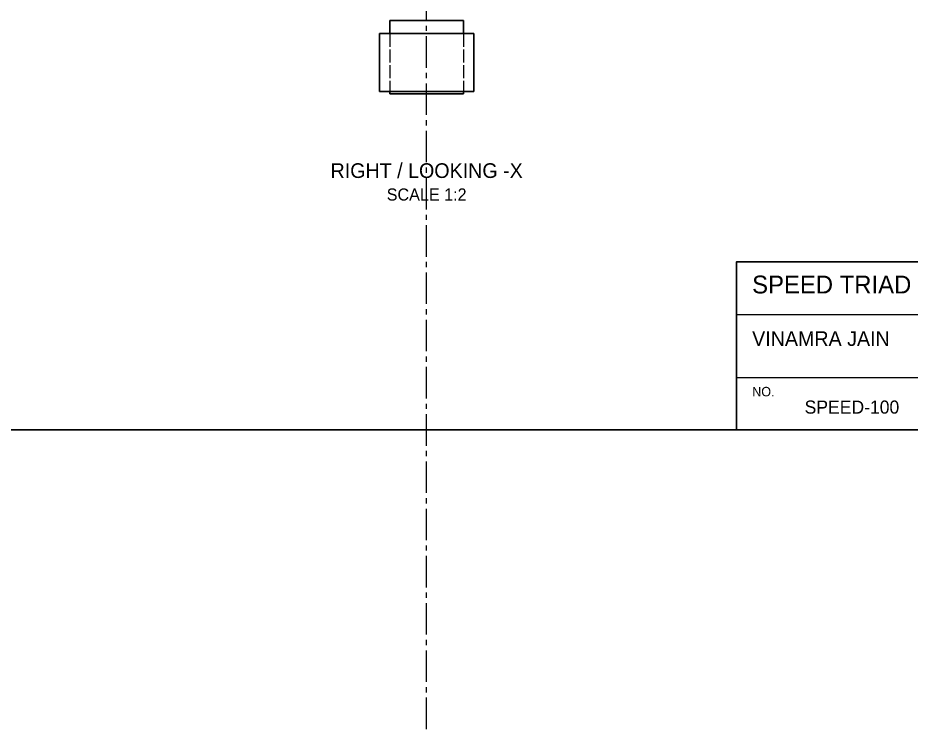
# Model space of a CAD drawing. Header units: millimetres. Extents: x 7 to 631, y -50 to 413.
# Drawn here: x 250.1 to 420.3, y -50 to 85.5 of the extents above; entities that cross this region are included whole.
import ezdxf
from ezdxf.enums import TextEntityAlignment as Align

# ---------------------------------------------------------------- set-up
doc = ezdxf.new("R2010")
doc.units = ezdxf.units.MM
doc.linetypes.add('CENTER_STD', pattern=[9, 6, -1, 1, -1])
doc.linetypes.add('DASHED_STD', pattern=[3, 2, -1])
for name, color, linetype, lineweight in [('BORDER', 7, 'Continuous', 30), ('CENTER', 7, 'CENTER_STD', 13), ('DIM', 7, 'Continuous', 15), ('HIDDEN', 7, 'DASHED_STD', 13), ('NOTES', 7, 'Continuous', 18), ('VISIBLE', 7, 'Continuous', 30)]:
    doc.layers.add(name, color=color, linetype=linetype, lineweight=lineweight)

msp = doc.modelspace()

# ---------------------------------------------------------------- linework, layer by layer
at = {"layer": 'BORDER'}
for points in [[(7, 7), (587, 7), (587, 413), (7, 413)], [(387, 7), (587, 7), (587, 39), (387, 39)]]:
    msp.add_lwpolyline(points, close=True, dxfattribs=at)
at = {"layer": 'CENTER'}
msp.add_line((328, -50), (328, 270), dxfattribs=at)
at = {"layer": 'DIM'}
for p, q in [((387, 29), (587, 29)), ((387, 17), (587, 17))]:
    msp.add_line(p, q, dxfattribs=at)
at = {"layer": 'HIDDEN'}
for points in [[(335, 85), (321, 85)], [(321, 85), (321, 71)], [(335, 85), (335, 71)], [(337, 82.5), (319, 82.5)], [(319, 82.5), (319, 71.5)], [(321, 82.5), (321, 71.5)], [(335, 82.5), (335, 71.5)], [(337, 82.5), (337, 71.5)], [(319, 71.5), (337, 71.5)], [(321, 71), (335, 71)]]:
    msp.add_lwpolyline(points, dxfattribs=at)
at = {"layer": 'VISIBLE'}
for points in [[(321, 85), (335, 85)], [(321, 85), (321, 82.5)], [(335, 85), (335, 82.5)], [(319, 82.5), (337, 82.5)], [(319, 82.5), (319, 71.5)], [(337, 82.5), (337, 71.5)], [(337, 71.5), (319, 71.5)], [(321, 71.5), (321, 71)], [(335, 71.5), (335, 71)], [(335, 71), (321, 71)]]:
    msp.add_lwpolyline(points, dxfattribs=at)

# ---------------------------------------------------------------- texts
at = {"layer": 'NOTES'}
for s, height, p in [('RIGHT / LOOKING -X', 2.8, (328, 55)), ('SCALE 1:2', 2.3, (328, 50.7))]:
    msp.add_text(s, height=height, dxfattribs=at).set_placement(p, align=Align.CENTER)
for s, height, p in [('SPEED TRIAD - Separation mechanism assembly', 3.4, (390, 33)), ('VINAMRA JAIN', 2.8, (390, 23)), ('NO.', 1.8, (390, 13.4)), ('SPEED-100', 2.5, (400, 10.1))]:
    msp.add_text(s, height=height, dxfattribs=at).set_placement(p)

doc.saveas('drawing.dxf')
